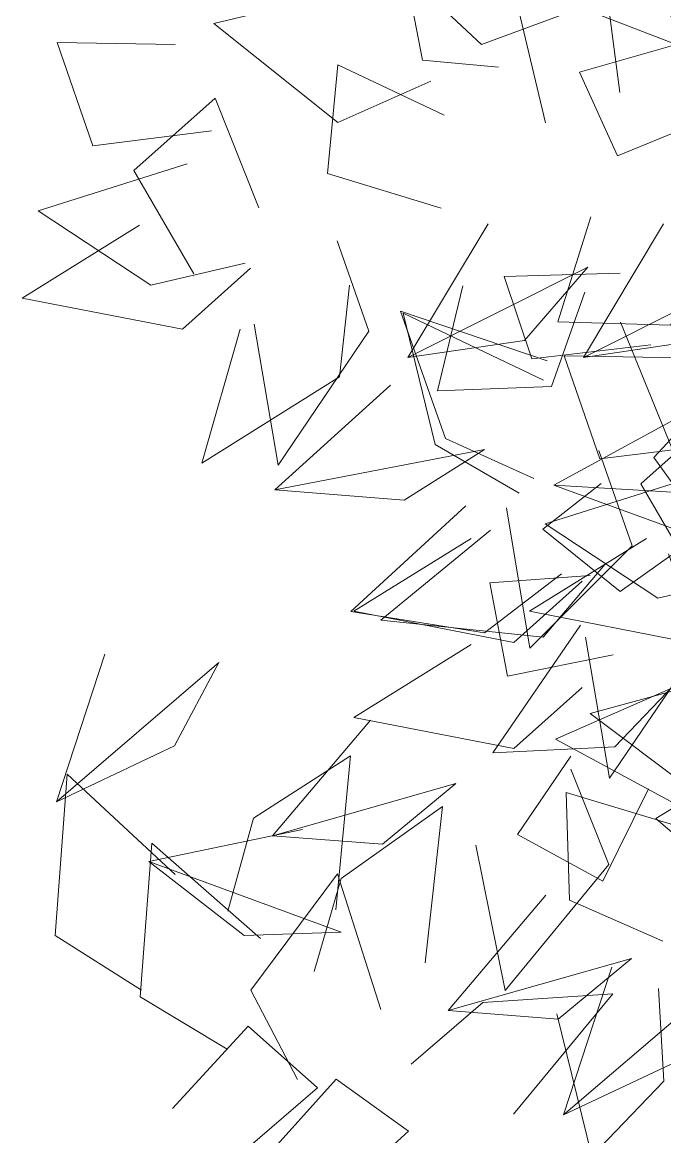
# Model space of a CAD drawing. Extents: x -191 to -12, y -149 to 43.
# Drawn here: x -190.5 to -149.1, y -107.7 to -35.9 of the extents above; entities that cross this region are included whole.
import ezdxf

# ---------------------------------------------------------------- set-up
doc = ezdxf.new("R2010")
doc.units = 0
doc.header["$LTSCALE"] = 96
doc.header["$MEASUREMENT"] = 0
doc.layers.add('A-FURN-MAIN-0', color=94, linetype='Continuous', lineweight=5)

msp = doc.modelspace()

# ---------------------------------------------------------------- linework, layer by layer
at = {"layer": 'A-FURN-MAIN-0'}
for points, invisible_edges in [([(-154.809, -35.091, 155.129), (-160.943, -37.347, 156.536), (-168.124, -30.598, 160.333)], 12), ([(-154.809, -35.091, 155.129), (-160.943, -37.347, 156.536), (-168.124, -30.598, 160.333)], 12), ([(-159.849, -38.811, 217.4), (-164.732, -38.363, 214.08), (-165.955, -32.157, 211.591)], 12), ([(-159.849, -38.811, 217.4), (-165.955, -32.157, 211.591), (-160.085, -32.482, 215.518)], 9), ([(-159.849, -38.811, 217.4), (-164.732, -38.363, 214.08), (-165.955, -32.157, 211.591)], 12), ([(-159.849, -38.811, 217.4), (-165.955, -32.157, 211.591), (-160.085, -32.482, 215.518)], 9), ([(-156.805, -42.393, 156.121), (-158.536, -35.178, 153.918), (-152.931, -33.48, 150.018)], 12), ([(-156.805, -42.393, 156.121), (-158.536, -35.178, 153.918), (-152.931, -33.48, 150.018)], 12), ([(-156.805, -42.393, 156.121), (-152.931, -33.48, 150.018), (-152.034, -40.431, 152.987)], 9), ([(-156.805, -42.393, 156.121), (-152.931, -33.48, 150.018), (-152.034, -40.431, 152.987)], 9), ([(-164.203, -39.715, 156.764), (-178.18, -35.991, 160.68), (-169.029, -33.792, 158.505)], 9), ([(-164.203, -39.715, 156.764), (-178.18, -35.991, 160.68), (-169.029, -33.792, 158.505)], 9), ([(-142.654, -35.442, 257.201), (-148.601, -37.255, 257.893), (-156.187, -34.333, 254.721)], 12), ([(-142.654, -35.442, 257.201), (-148.601, -37.255, 257.893), (-156.187, -34.333, 254.721)], 12), ([(-138.274, -35.442, 190.788), (-144.221, -37.255, 191.48), (-151.807, -34.333, 188.309)], 12), ([(-138.274, -35.442, 190.788), (-144.221, -37.255, 191.48), (-151.807, -34.333, 188.309)], 12), ([(-164.203, -39.715, 156.764), (-170.206, -42.381, 158.013), (-178.18, -35.991, 160.68)], 12), ([(-164.203, -39.715, 156.764), (-170.206, -42.381, 158.013), (-178.18, -35.991, 160.68)], 12), ([(-178.332, -42.908, 230.014), (-185.99, -43.866, 230.602), (-188.289, -37.217, 230.437)], 12), ([(-178.332, -42.908, 230.014), (-188.289, -37.217, 230.437), (-180.68, -37.353, 230.244)], 9), ([(-178.332, -42.908, 230.014), (-185.99, -43.866, 230.602), (-188.289, -37.217, 230.437)], 12), ([(-178.332, -42.908, 230.014), (-188.289, -37.217, 230.437), (-180.68, -37.353, 230.244)], 9), ([(-145.4, -41.728, 225.3), (-154.625, -39.134, 218.986), (-148.004, -37.234, 222.226)], 9), ([(-145.4, -41.728, 225.3), (-154.625, -39.134, 218.986), (-148.004, -37.234, 222.226)], 9), ([(-163.529, -47.893, 265.295), (-170.868, -45.651, 266.296), (-170.192, -38.66, 266.722)], 12), ([(-163.529, -47.893, 265.295), (-170.868, -45.651, 266.296), (-170.192, -38.66, 266.722)], 12), ([(-163.529, -47.893, 265.295), (-170.192, -38.66, 266.722), (-163.341, -41.907, 266.044)], 9), ([(-163.529, -47.893, 265.295), (-170.192, -38.66, 266.722), (-163.341, -41.907, 266.044)], 9), ([(-145.4, -41.728, 225.3), (-152.17, -44.519, 222.794), (-154.625, -39.134, 218.986)], 12), ([(-145.4, -41.728, 225.3), (-152.17, -44.519, 222.794), (-154.625, -39.134, 218.986)], 12), ([(-179.487, -52.13, 233.01), (-183.354, -45.465, 233.741), (-178.107, -40.807, 234.267)], 12), ([(-179.487, -52.13, 233.01), (-183.354, -45.465, 233.741), (-178.107, -40.807, 234.267)], 12), ([(-179.487, -52.13, 233.01), (-178.107, -40.807, 234.267), (-175.294, -47.867, 233.829)], 9), ([(-179.487, -52.13, 233.01), (-178.107, -40.807, 234.267), (-175.294, -47.867, 233.829)], 9), ([(-176.172, -51.435, 266.822), (-189.515, -48.056, 267.873), (-179.905, -45.028, 269.008)], 9), ([(-176.172, -51.435, 266.822), (-189.515, -48.056, 267.873), (-179.905, -45.028, 269.008)], 9), ([(-176.172, -51.435, 266.822), (-182.255, -52.85, 267.193), (-189.515, -48.056, 267.873)], 12), ([(-176.172, -51.435, 266.822), (-182.255, -52.85, 267.193), (-189.515, -48.056, 267.873)], 12), ([(-146.141, -49.472, 153.915), (-156.015, -55.225, 156.408), (-153.892, -48.459, 155.017)], 9), ([(-146.141, -49.472, 153.915), (-156.015, -55.225, 156.408), (-153.892, -48.459, 155.017)], 9), ([(-175.827, -51.758, 209.592), (-190.534, -53.69, 207.461), (-182.976, -48.994, 211.222)], 9), ([(-175.827, -51.758, 209.592), (-190.534, -53.69, 207.461), (-182.976, -48.994, 211.222)], 9), ([(-154.086, -51.692, 225.388), (-165.687, -57.511, 220.688), (-160.518, -48.909, 222.128)], 8), ([(-154.086, -51.692, 225.388), (-165.687, -57.511, 220.688), (-160.518, -48.909, 222.128)], 8), ([(-146.141, -49.472, 153.915), (-148.764, -55.444, 154.617), (-156.015, -55.225, 156.408)], 12), ([(-146.141, -49.472, 153.915), (-148.764, -55.444, 154.617), (-156.015, -55.225, 156.408)], 12), ([(-142.771, -51.692, 203.859), (-154.372, -57.511, 199.159), (-149.203, -48.909, 200.598)], 8), ([(-142.771, -51.692, 203.859), (-154.372, -57.511, 199.159), (-149.203, -48.909, 200.598)], 8), ([(-146.87, -49.475, 225.649), (-148.418, -63.987, 229.053), (-151.992, -55.24, 227.046)], 9), ([(-146.87, -49.475, 225.649), (-148.418, -63.987, 229.053), (-151.992, -55.24, 227.046)], 9), ([(-170.244, -49.988, 207.15), (-174.048, -64.454, 206.246), (-175.592, -55.364, 209.127)], 9), ([(-170.244, -49.988, 207.15), (-174.048, -64.454, 206.246), (-175.592, -55.364, 209.127)], 9), ([(-170.244, -49.988, 207.15), (-168.198, -55.818, 204.596), (-174.048, -64.454, 206.246)], 12), ([(-170.244, -49.988, 207.15), (-168.198, -55.818, 204.596), (-174.048, -64.454, 206.246)], 12), ([(-154.086, -51.692, 225.388), (-158.169, -56.414, 224.982), (-165.687, -57.511, 220.688)], 12), ([(-154.086, -51.692, 225.388), (-158.169, -56.414, 224.982), (-165.687, -57.511, 220.688)], 12), ([(-142.771, -51.692, 203.859), (-146.854, -56.414, 203.453), (-154.372, -57.511, 199.159)], 12), ([(-142.771, -51.692, 203.859), (-146.854, -56.414, 203.453), (-154.372, -57.511, 199.159)], 12), ([(-175.827, -51.758, 209.592), (-180.216, -55.699, 206.444), (-190.534, -53.69, 207.461)], 12), ([(-175.827, -51.758, 209.592), (-180.216, -55.699, 206.444), (-190.534, -53.69, 207.461)], 12), ([(-150.027, -56.696, 242.997), (-159.483, -52.301, 238.206), (-152.013, -52.082, 239.652)], 9), ([(-150.027, -56.696, 242.997), (-159.483, -52.301, 238.206), (-152.013, -52.082, 239.652)], 9), ([(-150.027, -56.696, 242.997), (-157.694, -57.61, 242.464), (-159.483, -52.301, 238.206)], 12), ([(-150.027, -56.696, 242.997), (-157.694, -57.61, 242.464), (-159.483, -52.301, 238.206)], 12), ([(-169.448, -52.863, 263.694), (-170.091, -58.772, 260.631), (-178.956, -64.331, 262.062)], 12), ([(-169.448, -52.863, 263.694), (-178.956, -64.331, 262.062), (-176.489, -55.702, 265.636)], 9), ([(-169.448, -52.863, 263.694), (-170.091, -58.772, 260.631), (-178.956, -64.331, 262.062)], 12), ([(-169.448, -52.863, 263.694), (-178.956, -64.331, 262.062), (-176.489, -55.702, 265.636)], 9), ([(-154.283, -53.297, 157.507), (-163.782, -59.669, 159.952), (-162.149, -52.896, 158.03)], 9), ([(-154.283, -53.297, 157.507), (-163.782, -59.669, 159.952), (-162.149, -52.896, 158.03)], 9), ([(-154.283, -53.297, 157.507), (-156.431, -59.392, 158.635), (-163.782, -59.669, 159.952)], 12), ([(-154.283, -53.297, 157.507), (-156.431, -59.392, 158.635), (-163.782, -59.669, 159.952)], 12), ([(-157.56, -65.313, 234.675), (-163.265, -62.75, 234.545), (-166.156, -54.529, 234.097)], 12), ([(-157.56, -65.313, 234.675), (-166.156, -54.529, 234.097), (-156.717, -57.735, 235.943)], 9), ([(-157.56, -65.313, 234.675), (-163.265, -62.75, 234.545), (-166.156, -54.529, 234.097)], 12), ([(-157.56, -65.313, 234.675), (-166.156, -54.529, 234.097), (-156.717, -57.735, 235.943)], 9), ([(-158.513, -66.253, 240.531), (-163.934, -63.132, 240.644), (-165.99, -54.662, 241.084)], 12), ([(-158.513, -66.253, 240.531), (-165.99, -54.662, 241.084), (-156.948, -58.98, 242.633)], 9), ([(-158.513, -66.253, 240.531), (-163.934, -63.132, 240.644), (-165.99, -54.662, 241.084)], 12), ([(-158.513, -66.253, 240.531), (-165.99, -54.662, 241.084), (-156.948, -58.98, 242.633)], 9), ([(-145.653, -63.094, 236.551), (-153.311, -64.051, 237.138), (-155.609, -57.402, 236.974)], 12), ([(-145.653, -63.094, 236.551), (-155.609, -57.402, 236.974), (-148.001, -57.539, 236.781)], 9), ([(-145.653, -63.094, 236.551), (-153.311, -64.051, 237.138), (-155.609, -57.402, 236.974)], 12), ([(-145.653, -63.094, 236.551), (-155.609, -57.402, 236.974), (-148.001, -57.539, 236.781)], 9), ([(-145.313, -70.262, 234.145), (-149.824, -63.972, 234.215), (-145.066, -58.788, 234.135)], 12), ([(-145.313, -70.262, 234.145), (-149.824, -63.972, 234.215), (-145.066, -58.788, 234.135)], 12), ([(-160.752, -63.443, 246.763), (-174.265, -66.043, 245.666), (-166.808, -59.305, 244.322)], 8), ([(-160.752, -63.443, 246.763), (-174.265, -66.043, 245.666), (-166.808, -59.305, 244.322)], 8), ([(-142.604, -66.568, 288.472), (-156.288, -65.75, 286.845), (-147.398, -60.904, 286.306)], 8), ([(-142.604, -66.568, 288.472), (-156.288, -65.75, 286.845), (-147.398, -60.904, 286.306)], 8), ([(-146.808, -72.315, 239.547), (-150.675, -65.651, 240.278), (-145.427, -60.992, 240.804)], 12), ([(-146.808, -72.315, 239.547), (-150.675, -65.651, 240.278), (-145.427, -60.992, 240.804)], 12), ([(-160.752, -63.443, 246.763), (-165.914, -66.711, 248.11), (-174.265, -66.043, 245.666)], 12), ([(-160.752, -63.443, 246.763), (-165.914, -66.711, 248.11), (-174.265, -66.043, 245.666)], 12), ([(-153.37, -63.509, 245.169), (-157.835, -76.264, 251.643), (-159.337, -67.201, 248.659)], 9), ([(-153.37, -63.509, 245.169), (-157.835, -76.264, 251.643), (-159.337, -67.201, 248.659)], 9), ([(-153.37, -63.509, 245.169), (-151.234, -69.651, 246.723), (-157.835, -76.264, 251.643)], 12), ([(-153.37, -63.509, 245.169), (-151.234, -69.651, 246.723), (-157.835, -76.264, 251.643)], 12), ([(-143.493, -71.621, 273.359), (-156.836, -68.242, 274.41), (-147.226, -65.214, 275.544)], 9), ([(-143.493, -71.621, 273.359), (-156.836, -68.242, 274.41), (-147.226, -65.214, 275.544)], 9), ([(-148.745, -70.279, 153.815), (-156.992, -68.582, 147.151), (-153.218, -65.64, 152.355)], 9), ([(-148.745, -70.279, 153.815), (-156.992, -68.582, 147.151), (-153.218, -65.64, 152.355)], 9), ([(-142.604, -66.568, 288.472), (-148.446, -68.609, 289.393), (-156.288, -65.75, 286.845)], 12), ([(-142.604, -66.568, 288.472), (-148.446, -68.609, 289.393), (-156.288, -65.75, 286.845)], 12), ([(-155.776, -71.469, 238.012), (-169.361, -73.892, 238.375), (-161.949, -67.069, 239.521)], 9), ([(-155.776, -71.469, 238.012), (-169.361, -73.892, 238.375), (-161.949, -67.069, 239.521)], 9), ([(-152.981, -70.858, 232.366), (-167.435, -74.457, 230.726), (-160.359, -68.651, 233.815)], 9), ([(-152.981, -70.858, 232.366), (-167.435, -74.457, 230.726), (-160.359, -68.651, 233.815)], 9), ([(-148.745, -70.279, 153.815), (-152.005, -72.591, 149.445), (-156.992, -68.582, 147.151)], 12), ([(-148.745, -70.279, 153.815), (-152.005, -72.591, 149.445), (-156.992, -68.582, 147.151)], 12), ([(-143.493, -71.621, 273.359), (-149.575, -73.036, 273.73), (-156.836, -68.242, 274.41)], 12), ([(-143.493, -71.621, 273.359), (-149.575, -73.036, 273.73), (-156.836, -68.242, 274.41)], 12), ([(-154.463, -71.944, 237.658), (-169.17, -73.876, 235.527), (-161.612, -69.18, 239.288)], 9), ([(-154.463, -71.944, 237.658), (-169.17, -73.876, 235.527), (-161.612, -69.18, 239.288)], 9), ([(-143.148, -71.944, 216.129), (-157.855, -73.876, 213.998), (-150.297, -69.18, 217.759)], 9), ([(-143.148, -71.944, 216.129), (-157.855, -73.876, 213.998), (-150.297, -69.18, 217.759)], 9), ([(-148.88, -70.173, 235.216), (-152.684, -84.64, 234.312), (-154.228, -75.55, 237.193)], 9), ([(-148.88, -70.173, 235.216), (-152.684, -84.64, 234.312), (-154.228, -75.55, 237.193)], 9), ([(-148.88, -70.173, 235.216), (-146.834, -76.004, 232.662), (-152.684, -84.64, 234.312)], 12), ([(-148.88, -70.173, 235.216), (-146.834, -76.004, 232.662), (-152.684, -84.64, 234.312)], 12), ([(-152.981, -70.858, 232.366), (-156.975, -75.536, 229.746), (-167.435, -74.457, 230.726)], 12), ([(-152.981, -70.858, 232.366), (-156.975, -75.536, 229.746), (-167.435, -74.457, 230.726)], 12), ([(-155.776, -71.469, 238.012), (-160.742, -75.26, 238.327), (-169.361, -73.892, 238.375)], 12), ([(-155.776, -71.469, 238.012), (-160.742, -75.26, 238.327), (-169.361, -73.892, 238.375)], 12), ([(-152.45, -76.678, 228.775), (-160.396, -72.053, 221.908), (-153.944, -71.576, 225.919)], 9), ([(-152.45, -76.678, 228.775), (-160.396, -72.053, 221.908), (-153.944, -71.576, 225.919)], 9), ([(-154.463, -71.944, 237.658), (-158.852, -75.884, 234.51), (-169.17, -73.876, 235.527)], 12), ([(-154.463, -71.944, 237.658), (-158.852, -75.884, 234.51), (-169.17, -73.876, 235.527)], 12), ([(-152.45, -76.678, 228.775), (-159.272, -78.062, 225.392), (-160.396, -72.053, 221.908)], 12), ([(-152.45, -76.678, 228.775), (-159.272, -78.062, 225.392), (-160.396, -72.053, 221.908)], 12), ([(-143.148, -71.944, 216.129), (-147.537, -75.884, 212.981), (-157.855, -73.876, 213.998)], 12), ([(-143.148, -71.944, 216.129), (-147.537, -75.884, 212.981), (-157.855, -73.876, 213.998)], 12), ([(-148.035, -78.104, 225.483), (-160.211, -82.996, 221.199), (-154.562, -74.776, 223.019)], 9), ([(-148.035, -78.104, 225.483), (-160.211, -82.996, 221.199), (-154.562, -74.776, 223.019)], 9), ([(-154.463, -78.787, 261), (-169.17, -80.719, 258.869), (-161.612, -76.023, 262.63)], 9), ([(-154.463, -78.787, 261), (-169.17, -80.719, 258.869), (-161.612, -76.023, 262.63)], 9), ([(-177.871, -77.183, 230.947), (-188.328, -86.159, 230.14), (-185.21, -76.638, 228.581)], 8), ([(-177.871, -77.183, 230.947), (-188.328, -86.159, 230.14), (-185.21, -76.638, 228.581)], 8), ([(-177.871, -77.183, 230.947), (-180.717, -82.553, 232.43), (-188.328, -86.159, 230.14)], 12), ([(-177.871, -77.183, 230.947), (-180.717, -82.553, 232.43), (-188.328, -86.159, 230.14)], 12), ([(-148.035, -78.104, 225.483), (-152.348, -82.605, 224.964), (-160.211, -82.996, 221.199)], 12), ([(-148.035, -78.104, 225.483), (-152.348, -82.605, 224.964), (-160.211, -82.996, 221.199)], 12), ([(-142.546, -84.395, 284.701), (-156.162, -82.126, 284.571), (-146.91, -78.043, 285.306)], 9), ([(-142.546, -84.395, 284.701), (-156.162, -82.126, 284.571), (-146.91, -78.043, 285.306)], 9), ([(-141.062, -84.59, 295.21), (-153.936, -80.459, 297.992), (-144.191, -77.792, 297.147)], 9), ([(-141.062, -84.59, 295.21), (-153.936, -80.459, 297.992), (-144.191, -77.792, 297.147)], 9), ([(-154.463, -78.787, 261), (-158.852, -82.728, 257.852), (-169.17, -80.719, 258.869)], 12), ([(-154.463, -78.787, 261), (-158.852, -82.728, 257.852), (-169.17, -80.719, 258.869)], 12), ([(-162.595, -84.985, 227.095), (-174.41, -88.342, 220.795), (-168.1, -80.892, 223.531)], 8), ([(-162.595, -84.985, 227.095), (-174.41, -88.342, 220.795), (-168.1, -80.892, 223.531)], 8), ([(-141.062, -84.59, 295.21), (-147.032, -85.65, 296.747), (-153.936, -80.459, 297.992)], 12), ([(-141.062, -84.59, 295.21), (-147.032, -85.65, 296.747), (-153.936, -80.459, 297.992)], 12), ([(-142.546, -84.395, 284.701), (-148.499, -86.256, 285.187), (-156.162, -82.126, 284.571)], 12), ([(-142.546, -84.395, 284.701), (-148.499, -86.256, 285.187), (-156.162, -82.126, 284.571)], 12), ([(-177.29, -93.21, 161.153), (-175.639, -87.217, 160.448), (-169.39, -83.198, 155.87)], 12), ([(-177.29, -93.21, 161.153), (-169.39, -83.198, 155.87), (-170.337, -93.111, 157.777)], 9), ([(-177.29, -93.21, 161.153), (-175.639, -87.217, 160.448), (-169.39, -83.198, 155.87)], 12), ([(-177.29, -93.21, 161.153), (-169.39, -83.198, 155.87), (-170.337, -93.111, 157.777)], 9), ([(-150.187, -85.327, 151.97), (-158.624, -88.267, 144.767), (-155.179, -83.223, 149.31)], 9), ([(-150.187, -85.327, 151.97), (-158.624, -88.267, 144.767), (-155.179, -83.223, 149.31)], 9), ([(-139.268, -86.266, 233.439), (-149.714, -87.228, 228.784), (-143.319, -83.307, 230.083)], 9), ([(-139.268, -86.266, 233.439), (-149.714, -87.228, 228.784), (-143.319, -83.307, 230.083)], 9), ([(-182.847, -98.292, 161.73), (-188.419, -94.768, 162.84), (-187.636, -84.381, 164.579)], 12), ([(-182.847, -98.292, 161.73), (-188.419, -94.768, 162.84), (-187.636, -84.381, 164.579)], 12), ([(-182.847, -98.292, 161.73), (-187.636, -84.381, 164.579), (-180.68, -90.832, 162.756)], 9), ([(-182.847, -98.292, 161.73), (-187.636, -84.381, 164.579), (-180.68, -90.832, 162.756)], 9), ([(-155.186, -84.063, 228.239), (-159.425, -98.319, 230.072), (-161.296, -88.958, 228.591)], 9), ([(-155.186, -84.063, 228.239), (-159.425, -98.319, 230.072), (-161.296, -88.958, 228.591)], 9), ([(-155.186, -84.063, 228.239), (-152.724, -90.202, 229.21), (-159.425, -98.319, 230.072)], 12), ([(-155.186, -84.063, 228.239), (-152.724, -90.202, 229.21), (-159.425, -98.319, 230.072)], 12), ([(-162.595, -84.985, 227.095), (-167.322, -88.89, 225.857), (-174.41, -88.342, 220.795)], 12), ([(-162.595, -84.985, 227.095), (-167.322, -88.89, 225.857), (-174.41, -88.342, 220.795)], 12), ([(-150.187, -85.327, 151.97), (-153.122, -91.266, 147.968), (-158.624, -88.267, 144.767)], 12), ([(-150.187, -85.327, 151.97), (-153.122, -91.266, 147.968), (-158.624, -88.267, 144.767)], 12), ([(-149.259, -95.144, 133.566), (-155.258, -92.503, 133.284), (-155.494, -85.563, 136.044)], 12), ([(-149.259, -95.144, 133.566), (-155.494, -85.563, 136.044), (-148.572, -87.635, 135.903)], 9), ([(-149.259, -95.144, 133.566), (-155.258, -92.503, 133.284), (-155.494, -85.563, 136.044)], 12), ([(-149.259, -95.144, 133.566), (-155.494, -85.563, 136.044), (-148.572, -87.635, 135.903)], 9), ([(-171.715, -97.092, 159.566), (-169.99, -91.095, 159.998), (-163.454, -86.452, 156.55)], 12), ([(-171.715, -97.092, 159.566), (-163.454, -86.452, 156.55), (-164.572, -96.529, 156.666)], 9), ([(-171.715, -97.092, 159.566), (-169.99, -91.095, 159.998), (-163.454, -86.452, 156.55)], 12), ([(-171.715, -97.092, 159.566), (-163.454, -86.452, 156.55), (-164.572, -96.529, 156.666)], 9), ([(-139.268, -86.266, 233.439), (-145.478, -90.87, 233.064), (-149.714, -87.228, 228.784)], 12), ([(-139.268, -86.266, 233.439), (-145.478, -90.87, 233.064), (-149.714, -87.228, 228.784)], 12), ([(-169.987, -94.563, 212.431), (-182.37, -90.011, 208.37), (-172.486, -87.951, 209.303)], 8), ([(-169.987, -94.563, 212.431), (-182.37, -90.011, 208.37), (-172.486, -87.951, 209.303)], 8), ([(-177.327, -102.109, 158.938), (-182.935, -98.737, 160.31), (-182.196, -88.815, 163.851)], 12), ([(-177.327, -102.109, 158.938), (-182.935, -98.737, 160.31), (-182.196, -88.815, 163.851)], 12), ([(-177.327, -102.109, 158.938), (-182.196, -88.815, 163.851), (-175.181, -94.97, 161.354)], 9), ([(-177.327, -102.109, 158.938), (-182.196, -88.815, 163.851), (-175.181, -94.97, 161.354)], 9), ([(-169.987, -94.563, 212.431), (-176.238, -94.78, 212.347), (-182.37, -90.011, 208.37)], 12), ([(-169.987, -94.563, 212.431), (-176.238, -94.78, 212.347), (-182.37, -90.011, 208.37)], 12), ([(-172.793, -104.065, 178.253), (-175.795, -98.297, 179.808), (-170.223, -90.804, 184.743)], 12), ([(-172.793, -104.065, 178.253), (-175.795, -98.297, 179.808), (-170.223, -90.804, 184.743)], 12), ([(-172.793, -104.065, 178.253), (-170.223, -90.804, 184.743), (-167.426, -99.554, 181.753)], 9), ([(-172.793, -104.065, 178.253), (-170.223, -90.804, 184.743), (-167.426, -99.554, 181.753)], 9), ([(-151.28, -96.256, 204.358), (-163.095, -99.614, 198.059), (-156.785, -92.164, 200.795)], 8), ([(-151.28, -96.256, 204.358), (-163.095, -99.614, 198.059), (-156.785, -92.164, 200.795)], 8), ([(-151.28, -96.256, 204.358), (-156.007, -100.162, 203.12), (-163.095, -99.614, 198.059)], 12), ([(-151.28, -96.256, 204.358), (-156.007, -100.162, 203.12), (-163.095, -99.614, 198.059)], 12), ([(-145.192, -97.369, 237.484), (-155.649, -106.344, 236.677), (-152.531, -96.824, 235.117)], 8), ([(-145.192, -97.369, 237.484), (-155.649, -106.344, 236.677), (-152.531, -96.824, 235.117)], 8), ([(-145.192, -97.369, 237.484), (-148.038, -102.739, 238.966), (-155.649, -106.344, 236.677)], 12), ([(-145.192, -97.369, 237.484), (-148.038, -102.739, 238.966), (-155.649, -106.344, 236.677)], 12), ([(-149.523, -98.186, 148.98), (-153.832, -108.995, 141.553), (-156.083, -99.819, 145.231)], 9), ([(-149.523, -98.186, 148.98), (-153.832, -108.995, 141.553), (-156.083, -99.819, 145.231)], 9), ([(-149.523, -98.186, 148.98), (-149.185, -104.153, 147.132), (-153.832, -108.995, 141.553)], 12), ([(-149.523, -98.186, 148.98), (-149.185, -104.153, 147.132), (-153.832, -108.995, 141.553)], 12), ([(-165.48, -103.066, 179.857), (-160.846, -99.089, 181.213), (-152.483, -98.542, 178.779)], 12), ([(-165.48, -103.066, 179.857), (-152.483, -98.542, 178.779), (-158.888, -106.284, 177.421)], 9), ([(-165.48, -103.066, 179.857), (-160.846, -99.089, 181.213), (-152.483, -98.542, 178.779)], 12), ([(-165.48, -103.066, 179.857), (-152.483, -98.542, 178.779), (-158.888, -106.284, 177.421)], 9), ([(-180.85, -105.929, 161.698), (-175.976, -100.622, 158.873), (-171.503, -104.6, 155.173)], 12), ([(-180.85, -105.929, 161.698), (-175.976, -100.622, 158.873), (-171.503, -104.6, 155.173)], 12), ([(-175.376, -109.658, 157.709), (-170.31, -104.024, 156.126), (-165.647, -107.382, 152.064)], 12), ([(-175.376, -109.658, 157.709), (-170.31, -104.024, 156.126), (-165.647, -107.382, 152.064)], 12), ([(-180.85, -105.929, 161.698), (-171.503, -104.6, 155.173), (-176.614, -109.006, 158.695)], 9), ([(-180.85, -105.929, 161.698), (-171.503, -104.6, 155.173), (-176.614, -109.006, 158.695)], 9), ([(-175.376, -109.658, 157.709), (-165.647, -107.382, 152.064), (-170.986, -112.244, 154.474)], 9), ([(-175.376, -109.658, 157.709), (-165.647, -107.382, 152.064), (-170.986, -112.244, 154.474)], 9)]:
    msp.add_3dface(points, dxfattribs=dict(at, invisible_edges=invisible_edges))

doc.saveas('drawing.dxf')
